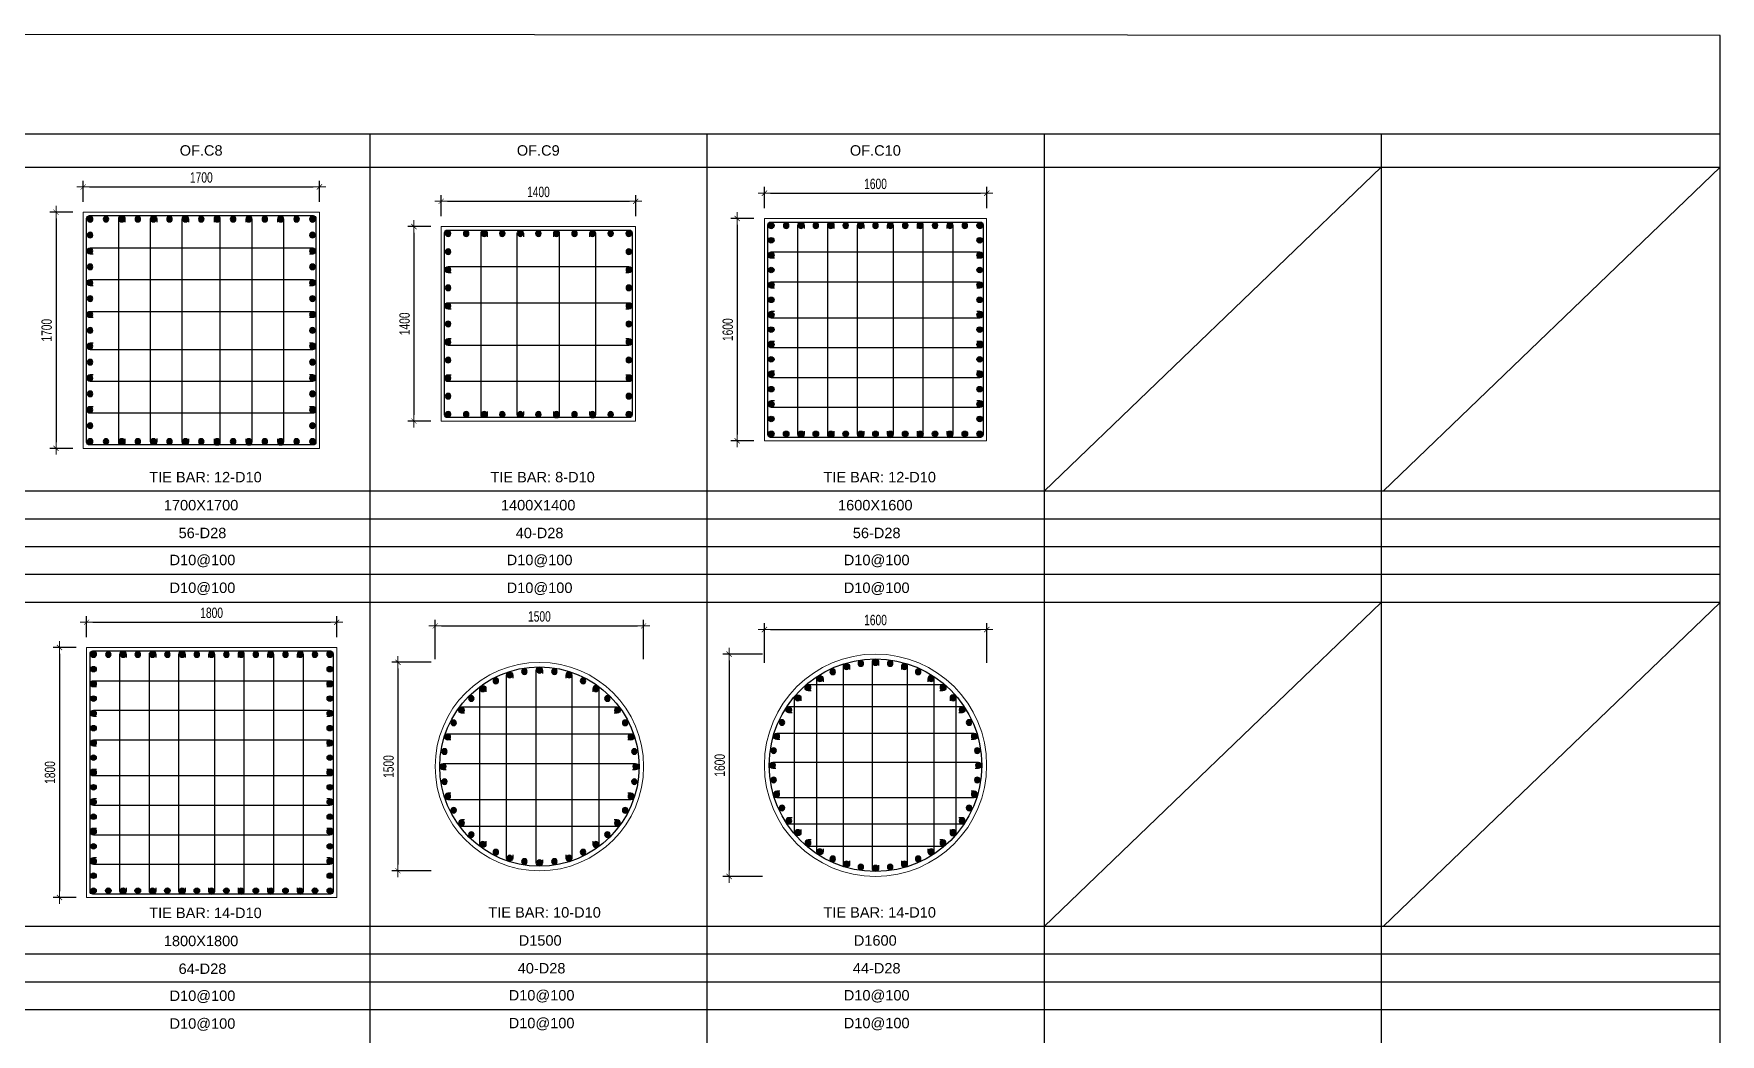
# Model space of a CAD drawing. Header units: millimetres. Extents: x 61878 to 380960, y -19809 to 191918.
# Drawn here: x 339664 to 351801, y 77413 to 84614 of the extents above; entities that cross this region are included whole.
import ezdxf
from ezdxf.enums import TextEntityAlignment as Align

# ---------------------------------------------------------------- set-up
doc = ezdxf.new("R2010")
doc.units = ezdxf.units.MM
doc.linetypes.add('CENTER2', pattern=[1.125, 0.75, -0.125, 0.125, -0.125])
doc.layers.get('Defpoints').update_dxf_attribs({"color": 151, "lineweight": 9})
for name, color, linetype in [('2', 2, 'Continuous'), ('A-ANNO-LEAD', 4, 'Continuous'), ('CEN', 1, 'CENTER2'), ('STL', 3, 'Continuous'), ('TIT1', 3, 'Continuous')]:
    doc.layers.add(name, color=color, linetype=linetype)
doc.layers.add('NDC_S_CONTINUOUS', color=3, linetype='Continuous', lineweight=20)
doc.layers.add('NDC_S_DIM', color=1, linetype='Continuous', lineweight=15)
doc.styles.add('NDC_ARIAL', font='arial.ttf', dxfattribs={"width": 0.85})
doc.styles.add('NDC_DIM', font='', dxfattribs={"width": 0.75})
doc.styles.get('NDC_DIM').set_extended_font_data('Dotum')
doc.dimstyles.new('NDC_dim_30', dxfattribs={"dimscale": 30, "dimtxt": 2.5, "dimasz": 1.5, "dimexe": 1.5, "dimexo": 2.5, "dimgap": 1, "dimtad": 1, "dimdec": 0, "dimzin": 0, "dimdsep": 46, "dimtxsty": 'NDC_DIM', "dimblk": 'DIMMARK', "dimcen": 0.09, "dimdle": 1.2, "dimclrd": 1, "dimclre": 1, "dimclrt": 3, "dimadec": 0, "dimazin": 0, "dimtfac": 1, "dimtdec": 0, "dimtix": 1, "dimtofl": 0, "dimtmove": 0, "dimatfit": 3, "dimfxl": 8, "dimfxlon": 1, "dimtolj": 1, "dimtzin": 0, "dimarcsym": 0})

# ---------------------------------------------------------------- blocks, each defined once
blk = doc.blocks.new('DIMMARK')
at = {"layer": 'NDC_S_DIM', "color": 1}
blk.add_line((-1.5, 0), (1, 0), dxfattribs=at)
at = {"layer": 'NDC_S_DIM', "color": 2, "const_width": 0.1}
blk.add_lwpolyline([(-0.42, -0.42), (0.42, 0.42)], dxfattribs=at)
blk = doc.blocks.new('*D2056')
at = {"layer": 'Defpoints', "color": 0, "ltscale": 40, "transparency": 16777216}
for p in [(341844, 80378), (340044, 80197), (341844, 80197)]:
    blk.add_point(p, dxfattribs=at)
at = {"layer": 'NDC_S_DIM', "color": 1, "lineweight": -2, "ltscale": 40, "transparency": 16777216}
for p, q in [((340044, 80272), (340044, 80423)), ((340089, 80378), (341799, 80378)), ((341844, 80272), (341844, 80423))]:
    blk.add_line(p, q, dxfattribs=at)
at = {"layer": 'NDC_S_DIM', "color": 1, "lineweight": -2, "ltscale": 40, "transparency": 16777216, "xscale": 45, "yscale": 45, "zscale": 45, "rotation": 180}
blk.add_blockref('DIMMARK', (340044, 80378), dxfattribs=at)
at = {"layer": 'NDC_S_DIM', "color": 1, "lineweight": -2, "ltscale": 40, "transparency": 16777216, "xscale": 45, "yscale": 45, "zscale": 45}
blk.add_blockref('DIMMARK', (341844, 80378), dxfattribs=at)
at = {"layer": 'NDC_S_DIM', "color": 3, "ltscale": 40, "transparency": 16777216, "insert": (340944, 80446), "char_height": 75, "attachment_point": 5, "style": 'NDC_DIM'}
blk.add_mtext('\\A1;1800', dxfattribs=at)
blk = doc.blocks.new('*D2057')
at = {"layer": 'Defpoints', "color": 0, "ltscale": 40, "transparency": 16777216}
for p in [(340044, 80197), (339849, 78397), (340044, 78397)]:
    blk.add_point(p, dxfattribs=at)
at = {"layer": 'NDC_S_DIM', "color": 1, "lineweight": -2, "ltscale": 40, "transparency": 16777216}
for p, q in [((339969, 80197), (339804, 80197)), ((339849, 80152), (339849, 78442)), ((339969, 78397), (339804, 78397))]:
    blk.add_line(p, q, dxfattribs=at)
at = {"layer": 'NDC_S_DIM', "color": 1, "lineweight": -2, "ltscale": 40, "transparency": 16777216, "xscale": 45, "yscale": 45, "zscale": 45}
for p, rotation in [((339849, 80197), 90), ((339849, 78397), 270)]:
    blk.add_blockref('DIMMARK', p, dxfattribs=dict(at, rotation=rotation))
at = {"layer": 'NDC_S_DIM', "color": 3, "ltscale": 40, "transparency": 16777216, "insert": (339781, 79297), "char_height": 75, "attachment_point": 5, "rotation": 90, "style": 'NDC_DIM'}
blk.add_mtext('\\A1;1800', dxfattribs=at)
blk = doc.blocks.new('8')
at = {"layer": '2'}
blk.add_hatch(color=256, dxfattribs=at).paths.add_polyline_path([(20, 0, 0.386127), (2, 20), (-2, 20, 0.386127), (-20, 0, 1)])
blk.add_circle((0, 0), 20, dxfattribs=at)
blk = doc.blocks.new('5')
at = {"layer": 'CEN', "rotation": 180}
blk.add_blockref('8', (0, 0), dxfattribs=at)
blk = doc.blocks.new('*U1980')
at = {"layer": 'STL', "xscale": -1, "rotation": 270}
blk.add_blockref('5', (0, 0), dxfattribs=at)
blk = doc.blocks.new('*U1981')
at = {"layer": 'NDC_S_DIM', "color": 0, "linetype": 'ByBlock', "lineweight": -2, "transparency": 16777216}
for p in [(308694, 70752), (308801, 70752), (308907, 70752), (309013, 70752), (309119, 70752), (309226, 70752), (309332, 70752), (309438, 70752), (309544, 70752), (309651, 70752), (309757, 70752), (309863, 70752), (309970, 70752), (310076, 70752), (310182, 70752), (310288, 70752), (310395, 70752)]:
    blk.add_blockref('*U1980', p, dxfattribs=at)
blk = doc.blocks.new('*U2014')
at = {"layer": 'STL', "xscale": -1, "rotation": 270}
blk.add_blockref('5', (0, 0), dxfattribs=at)
blk = doc.blocks.new('*U2015')
at = {"layer": 'NDC_S_DIM', "color": 0, "linetype": 'ByBlock', "lineweight": -2, "transparency": 16777216}
for p in [(308694, 70752), (308801, 70752), (308907, 70752), (309013, 70752), (309119, 70752), (309226, 70752), (309332, 70752), (309438, 70752), (309544, 70752), (309651, 70752), (309757, 70752), (309863, 70752), (309970, 70752), (310076, 70752), (310182, 70752), (310288, 70752), (310395, 70752)]:
    blk.add_blockref('*U2014', p, dxfattribs=at)
blk = doc.blocks.new('*U2016')
at = {"layer": 'STL', "xscale": -1, "rotation": 270}
blk.add_blockref('5', (0, 0), dxfattribs=at)
blk = doc.blocks.new('*U2017')
at = {"layer": 'NDC_S_DIM', "color": 0, "linetype": 'ByBlock', "lineweight": -2, "transparency": 16777216}
for p in [(308694, 70752), (308801, 70752), (308907, 70752), (309013, 70752), (309119, 70752), (309226, 70752), (309332, 70752), (309438, 70752), (309544, 70752), (309651, 70752), (309757, 70752), (309863, 70752), (309970, 70752), (310076, 70752), (310182, 70752), (310288, 70752), (310395, 70752)]:
    blk.add_blockref('*U2016', p, dxfattribs=at)
blk = doc.blocks.new('*U1998')
at = {"layer": 'STL', "xscale": -1, "rotation": 270}
blk.add_blockref('5', (0, 0), dxfattribs=at)
blk = doc.blocks.new('*U1999')
at = {"layer": 'NDC_S_DIM', "color": 0, "linetype": 'ByBlock', "lineweight": -2, "transparency": 16777216}
for p in [(308694, 70752), (308801, 70752), (308907, 70752), (309013, 70752), (309119, 70752), (309226, 70752), (309332, 70752), (309438, 70752), (309544, 70752), (309651, 70752), (309757, 70752), (309863, 70752), (309970, 70752), (310076, 70752), (310182, 70752), (310288, 70752), (310395, 70752)]:
    blk.add_blockref('*U1998', p, dxfattribs=at)
blk = doc.blocks.new('*U1950')
at = {"layer": 'STL', "xscale": -1, "rotation": 270}
blk.add_blockref('5', (0, 0), dxfattribs=at)
blk = doc.blocks.new('*U1951')
at = {"layer": 'NDC_S_DIM', "color": 0, "linetype": 'ByBlock', "lineweight": -2, "transparency": 16777216}
for p in [(299693, 70168), (299807, 70168), (299921, 70168), (300036, 70168), (300150, 70168), (300264, 70168), (300379, 70168), (300493, 70168), (300607, 70168), (300722, 70168), (300836, 70168), (300950, 70168), (301065, 70168), (301179, 70168), (301293, 70168)]:
    blk.add_blockref('*U1950', p, dxfattribs=at)
blk = doc.blocks.new('*U2010')
at = {"layer": 'STL', "xscale": -1, "rotation": 270}
blk.add_blockref('5', (0, 0), dxfattribs=at)
blk = doc.blocks.new('*U2011')
at = {"layer": 'NDC_S_DIM', "color": 0, "linetype": 'ByBlock', "lineweight": -2, "transparency": 16777216}
for p in [(299693, 70168), (299807, 70168), (299921, 70168), (300036, 70168), (300150, 70168), (300264, 70168), (300379, 70168), (300493, 70168), (300607, 70168), (300722, 70168), (300836, 70168), (300950, 70168), (301065, 70168), (301179, 70168), (301293, 70168)]:
    blk.add_blockref('*U2010', p, dxfattribs=at)
blk = doc.blocks.new('*U2012')
at = {"layer": 'STL', "xscale": -1, "rotation": 270}
blk.add_blockref('5', (0, 0), dxfattribs=at)
blk = doc.blocks.new('*U2013')
at = {"layer": 'NDC_S_DIM', "color": 0, "linetype": 'ByBlock', "lineweight": -2, "transparency": 16777216}
for p in [(299693, 70168), (299807, 70168), (299921, 70168), (300036, 70168), (300150, 70168), (300264, 70168), (300379, 70168), (300493, 70168), (300607, 70168), (300722, 70168), (300836, 70168), (300950, 70168), (301065, 70168), (301179, 70168), (301293, 70168)]:
    blk.add_blockref('*U2012', p, dxfattribs=at)
blk = doc.blocks.new('*U1996')
at = {"layer": 'STL', "xscale": -1, "rotation": 270}
blk.add_blockref('5', (0, 0), dxfattribs=at)
blk = doc.blocks.new('*U1997')
at = {"layer": 'NDC_S_DIM', "color": 0, "linetype": 'ByBlock', "lineweight": -2, "transparency": 16777216}
for p in [(299693, 70168), (299807, 70168), (299921, 70168), (300036, 70168), (300150, 70168), (300264, 70168), (300379, 70168), (300493, 70168), (300607, 70168), (300722, 70168), (300836, 70168), (300950, 70168), (301065, 70168), (301179, 70168), (301293, 70168)]:
    blk.add_blockref('*U1996', p, dxfattribs=at)
blk = doc.blocks.new('*D2058')
at = {"layer": 'Defpoints', "color": 0, "ltscale": 40, "transparency": 16777216}
for p in [(341720, 83511), (340020, 83330), (341720, 83330)]:
    blk.add_point(p, dxfattribs=at)
at = {"layer": 'NDC_S_DIM', "color": 1, "lineweight": -2, "ltscale": 40, "transparency": 16777216}
for p, q in [((340020, 83405), (340020, 83556)), ((340065, 83511), (341675, 83511)), ((341720, 83405), (341720, 83556))]:
    blk.add_line(p, q, dxfattribs=at)
at = {"layer": 'NDC_S_DIM', "color": 1, "lineweight": -2, "ltscale": 40, "transparency": 16777216, "xscale": 45, "yscale": 45, "zscale": 45, "rotation": 180}
blk.add_blockref('DIMMARK', (340020, 83511), dxfattribs=at)
at = {"layer": 'NDC_S_DIM', "color": 1, "lineweight": -2, "ltscale": 40, "transparency": 16777216, "xscale": 45, "yscale": 45, "zscale": 45}
blk.add_blockref('DIMMARK', (341720, 83511), dxfattribs=at)
at = {"layer": 'NDC_S_DIM', "color": 3, "ltscale": 40, "transparency": 16777216, "insert": (340870, 83579), "char_height": 75, "attachment_point": 5, "style": 'NDC_DIM'}
blk.add_mtext('\\A1;1700', dxfattribs=at)
blk = doc.blocks.new('*D2059')
at = {"layer": 'Defpoints', "color": 0, "ltscale": 40, "transparency": 16777216}
for p in [(340020, 83330), (339824, 81630), (340020, 81630)]:
    blk.add_point(p, dxfattribs=at)
at = {"layer": 'NDC_S_DIM', "color": 1, "lineweight": -2, "ltscale": 40, "transparency": 16777216}
for p, q in [((339945, 83330), (339779, 83330)), ((339824, 83285), (339824, 81675)), ((339945, 81630), (339779, 81630))]:
    blk.add_line(p, q, dxfattribs=at)
at = {"layer": 'NDC_S_DIM', "color": 1, "lineweight": -2, "ltscale": 40, "transparency": 16777216, "xscale": 45, "yscale": 45, "zscale": 45}
for p, rotation in [((339824, 83330), 90), ((339824, 81630), 270)]:
    blk.add_blockref('DIMMARK', p, dxfattribs=dict(at, rotation=rotation))
at = {"layer": 'NDC_S_DIM', "color": 3, "ltscale": 40, "transparency": 16777216, "insert": (339757, 82480), "char_height": 75, "attachment_point": 5, "rotation": 90, "style": 'NDC_DIM'}
blk.add_mtext('\\A1;1700', dxfattribs=at)
blk = doc.blocks.new('*U2040')
at = {"layer": 'STL', "xscale": -1}
blk.add_blockref('5', (0, 0), dxfattribs=at)
blk = doc.blocks.new('*U2041')
at = {"layer": 'NDC_S_DIM', "color": 0, "linetype": 'ByBlock', "lineweight": -2, "transparency": 16777216}
for p, rotation in [((295826, 68465), 27.00000000000001), ((295926, 68507), 18.00000000000001), ((296032, 68532), 8.999999999999943), ((296248, 68532), 351.0000000000001), ((296354, 68507), 342.0000000000001), ((296454, 68465), 333), ((295650, 68338), 45.00000000000001), ((295733, 68408), 36), ((296547, 68408), 324), ((296629, 68338), 315), ((295580, 68255), 54), ((296700, 68255), 306), ((295523, 68163), 63), ((296757, 68163), 297), ((295456, 67957), 81), ((295481, 68062), 72), ((296798, 68062), 288), ((296823, 67957), 279), ((295448, 67848), 90), ((296832, 67848), 270), ((295456, 67740), 99.00000000000001), ((296823, 67740), 261), ((295481, 67634), 108), ((296798, 67634), 252), ((295523, 67534), 117), ((296757, 67534), 243), ((295580, 67441), 126), ((295650, 67359), 135), ((296629, 67359), 225.0000000000001), ((296700, 67441), 234), ((295733, 67288), 144), ((295826, 67232), 153), ((296454, 67232), 207), ((296547, 67288), 216), ((295926, 67190), 162.0000000000001), ((296032, 67165), 171), ((296140, 67156), 180), ((296248, 67165), 189), ((296354, 67190), 197.9999999999999)]:
    blk.add_blockref('*U2040', p, dxfattribs=dict(at, rotation=rotation))
blk.add_blockref('*U2040', (296140, 68541), dxfattribs=at)
blk = doc.blocks.new('*D2088')
at = {"layer": 'Defpoints', "color": 0, "ltscale": 40, "transparency": 16777216}
for p in [(344053, 80352), (342553, 79340), (344053, 79340)]:
    blk.add_point(p, dxfattribs=at)
at = {"layer": 'NDC_S_DIM', "color": 1, "lineweight": -2, "ltscale": 40, "transparency": 16777216}
for p, q in [((342553, 80112), (342553, 80397)), ((342598, 80352), (344008, 80352)), ((344053, 80112), (344053, 80397))]:
    blk.add_line(p, q, dxfattribs=at)
at = {"layer": 'NDC_S_DIM', "color": 1, "lineweight": -2, "ltscale": 40, "transparency": 16777216, "xscale": 45, "yscale": 45, "zscale": 45, "rotation": 180}
blk.add_blockref('DIMMARK', (342553, 80352), dxfattribs=at)
at = {"layer": 'NDC_S_DIM', "color": 1, "lineweight": -2, "ltscale": 40, "transparency": 16777216, "xscale": 45, "yscale": 45, "zscale": 45}
blk.add_blockref('DIMMARK', (344053, 80352), dxfattribs=at)
at = {"layer": 'NDC_S_DIM', "color": 3, "ltscale": 40, "transparency": 16777216, "insert": (343303, 80420), "char_height": 75, "attachment_point": 5, "style": 'NDC_DIM'}
blk.add_mtext('\\A1;1500', dxfattribs=at)
blk = doc.blocks.new('*D2089')
at = {"layer": 'Defpoints', "color": 0, "ltscale": 40, "transparency": 16777216}
for p in [(343303, 80090), (342285, 78590), (343303, 78590)]:
    blk.add_point(p, dxfattribs=at)
at = {"layer": 'NDC_S_DIM', "color": 1, "lineweight": -2, "ltscale": 40, "transparency": 16777216}
for p, q in [((342525, 80090), (342240, 80090)), ((342285, 80045), (342285, 78635)), ((342525, 78590), (342240, 78590))]:
    blk.add_line(p, q, dxfattribs=at)
at = {"layer": 'NDC_S_DIM', "color": 1, "lineweight": -2, "ltscale": 40, "transparency": 16777216, "xscale": 45, "yscale": 45, "zscale": 45}
for p, rotation in [((342285, 80090), 90), ((342285, 78590), 270)]:
    blk.add_blockref('DIMMARK', p, dxfattribs=dict(at, rotation=rotation))
at = {"layer": 'NDC_S_DIM', "color": 3, "ltscale": 40, "transparency": 16777216, "insert": (342218, 79340), "char_height": 75, "attachment_point": 5, "rotation": 90, "style": 'NDC_DIM'}
blk.add_mtext('\\A1;1500', dxfattribs=at)
blk = doc.blocks.new('*D2090')
at = {"layer": 'Defpoints', "color": 0, "ltscale": 40, "transparency": 16777216}
for p in [(343996, 83408), (342596, 83226), (343996, 83226)]:
    blk.add_point(p, dxfattribs=at)
at = {"layer": 'NDC_S_DIM', "color": 1, "lineweight": -2, "ltscale": 40, "transparency": 16777216}
for p, q in [((342596, 83301), (342596, 83453)), ((342641, 83408), (343951, 83408)), ((343996, 83301), (343996, 83453))]:
    blk.add_line(p, q, dxfattribs=at)
at = {"layer": 'NDC_S_DIM', "color": 1, "lineweight": -2, "ltscale": 40, "transparency": 16777216, "xscale": 45, "yscale": 45, "zscale": 45, "rotation": 180}
blk.add_blockref('DIMMARK', (342596, 83408), dxfattribs=at)
at = {"layer": 'NDC_S_DIM', "color": 1, "lineweight": -2, "ltscale": 40, "transparency": 16777216, "xscale": 45, "yscale": 45, "zscale": 45}
blk.add_blockref('DIMMARK', (343996, 83408), dxfattribs=at)
at = {"layer": 'NDC_S_DIM', "color": 3, "ltscale": 40, "transparency": 16777216, "insert": (343296, 83475), "char_height": 75, "attachment_point": 5, "style": 'NDC_DIM'}
blk.add_mtext('\\A1;1400', dxfattribs=at)
blk = doc.blocks.new('*D2091')
at = {"layer": 'Defpoints', "color": 0, "ltscale": 40, "transparency": 16777216}
for p in [(342596, 83226), (342400, 81826), (342596, 81826)]:
    blk.add_point(p, dxfattribs=at)
at = {"layer": 'NDC_S_DIM', "color": 1, "lineweight": -2, "ltscale": 40, "transparency": 16777216}
for p, q in [((342521, 83226), (342355, 83226)), ((342400, 83181), (342400, 81871)), ((342521, 81826), (342355, 81826))]:
    blk.add_line(p, q, dxfattribs=at)
at = {"layer": 'NDC_S_DIM', "color": 1, "lineweight": -2, "ltscale": 40, "transparency": 16777216, "xscale": 45, "yscale": 45, "zscale": 45}
for p, rotation in [((342400, 83226), 90), ((342400, 81826), 270)]:
    blk.add_blockref('DIMMARK', p, dxfattribs=dict(at, rotation=rotation))
at = {"layer": 'NDC_S_DIM', "color": 3, "ltscale": 40, "transparency": 16777216, "insert": (342333, 82526), "char_height": 75, "attachment_point": 5, "rotation": 90, "style": 'NDC_DIM'}
blk.add_mtext('\\A1;1400', dxfattribs=at)
blk = doc.blocks.new('*U2018')
at = {"layer": 'STL', "xscale": -1, "rotation": 270}
blk.add_blockref('5', (0, 0), dxfattribs=at)
blk = doc.blocks.new('*U2019')
at = {"layer": 'NDC_S_DIM', "color": 0, "linetype": 'ByBlock', "lineweight": -2, "transparency": 16777216}
for p in [(306344, 79984), (306474, 79984), (306604, 79984), (306734, 79984), (306864, 79984), (306994, 79984), (307124, 79984), (307254, 79984), (307384, 79984), (307514, 79984), (307644, 79984)]:
    blk.add_blockref('*U2018', p, dxfattribs=at)
blk = doc.blocks.new('*U2020')
at = {"layer": 'STL', "xscale": -1, "rotation": 270}
blk.add_blockref('5', (0, 0), dxfattribs=at)
blk = doc.blocks.new('*U2021')
at = {"layer": 'NDC_S_DIM', "color": 0, "linetype": 'ByBlock', "lineweight": -2, "transparency": 16777216}
for p in [(306344, 79984), (306474, 79984), (306604, 79984), (306734, 79984), (306864, 79984), (306994, 79984), (307124, 79984), (307254, 79984), (307384, 79984), (307514, 79984), (307644, 79984)]:
    blk.add_blockref('*U2020', p, dxfattribs=at)
blk = doc.blocks.new('*U2022')
at = {"layer": 'STL', "xscale": -1, "rotation": 270}
blk.add_blockref('5', (0, 0), dxfattribs=at)
blk = doc.blocks.new('*U2023')
at = {"layer": 'NDC_S_DIM', "color": 0, "linetype": 'ByBlock', "lineweight": -2, "transparency": 16777216}
for p in [(306344, 79984), (306474, 79984), (306604, 79984), (306734, 79984), (306864, 79984), (306994, 79984), (307124, 79984), (307254, 79984), (307384, 79984), (307514, 79984), (307644, 79984)]:
    blk.add_blockref('*U2022', p, dxfattribs=at)
blk = doc.blocks.new('*U2024')
at = {"layer": 'STL', "xscale": -1, "rotation": 270}
blk.add_blockref('5', (0, 0), dxfattribs=at)
blk = doc.blocks.new('*U2025')
at = {"layer": 'NDC_S_DIM', "color": 0, "linetype": 'ByBlock', "lineweight": -2, "transparency": 16777216}
for p in [(306344, 79984), (306474, 79984), (306604, 79984), (306734, 79984), (306864, 79984), (306994, 79984), (307124, 79984), (307254, 79984), (307384, 79984), (307514, 79984), (307644, 79984)]:
    blk.add_blockref('*U2024', p, dxfattribs=at)
blk = doc.blocks.new('*U2042')
at = {"layer": 'STL', "xscale": -1}
blk.add_blockref('5', (0, 0), dxfattribs=at)
blk = doc.blocks.new('*U2043')
at = {"layer": 'NDC_S_DIM', "color": 0, "linetype": 'ByBlock', "lineweight": -2, "transparency": 16777216}
for p, rotation in [((295931, 68558), 16.36363636363635), ((296034, 68581), 8.181818181818112), ((296245, 68581), 351.8181818181819), ((296348, 68558), 343.6363636363637), ((295740, 68471), 32.72727272727273), ((295832, 68521), 24.54545454545455), ((296447, 68521), 335.4545454545455), ((296540, 68471), 327.2727272727273), ((295581, 68333), 49.09090909090912), ((295655, 68408), 40.90909090909091), ((296624, 68408), 319.0909090909092), ((296699, 68333), 310.9090909090909), ((295517, 68248), 57.27272727272731), ((296762, 68248), 302.7272727272727), ((295467, 68156), 65.45454545454547), ((296813, 68156), 294.5454545454546), ((295407, 67954), 81.81818181818183), ((295430, 68057), 73.63636363636364), ((296850, 68057), 286.3636363636364), ((296872, 67954), 278.1818181818182), ((295400, 67848), 90), ((296880, 67848), 270), ((295407, 67743), 98.1818181818182), ((296872, 67743), 261.8181818181818), ((295430, 67640), 106.3636363636363), ((296850, 67640), 253.6363636363637), ((295467, 67541), 114.5454545454546), ((296813, 67541), 245.4545454545454), ((295517, 67448), 122.7272727272727), ((295581, 67364), 130.9090909090909), ((296699, 67364), 229.0909090909092), ((296762, 67448), 237.2727272727273), ((295655, 67289), 139.0909090909091), ((295740, 67226), 147.2727272727273), ((296540, 67226), 212.7272727272727), ((296624, 67289), 220.9090909090909), ((295832, 67175), 155.4545454545455), ((295931, 67138), 163.6363636363637), ((296034, 67116), 171.8181818181819), ((296140, 67108), 180), ((296245, 67116), 188.1818181818181), ((296348, 67138), 196.3636363636364), ((296447, 67175), 204.5454545454546)]:
    blk.add_blockref('*U2042', p, dxfattribs=dict(at, rotation=rotation))
blk.add_blockref('*U2042', (296140, 68588), dxfattribs=at)
blk = doc.blocks.new('*D2070')
at = {"layer": 'Defpoints', "color": 0, "ltscale": 40, "transparency": 16777216}
for p in [(346522, 80326), (344922, 79349), (346522, 79349)]:
    blk.add_point(p, dxfattribs=at)
at = {"layer": 'NDC_S_DIM', "color": 1, "lineweight": -2, "ltscale": 40, "transparency": 16777216}
for p, q in [((344922, 80086), (344922, 80371)), ((346522, 80086), (346522, 80371)), ((344967, 80326), (346477, 80326))]:
    blk.add_line(p, q, dxfattribs=at)
at = {"layer": 'NDC_S_DIM', "color": 1, "lineweight": -2, "ltscale": 40, "transparency": 16777216, "xscale": 45, "yscale": 45, "zscale": 45, "rotation": 180}
blk.add_blockref('DIMMARK', (344922, 80326), dxfattribs=at)
at = {"layer": 'NDC_S_DIM', "color": 1, "lineweight": -2, "ltscale": 40, "transparency": 16777216, "xscale": 45, "yscale": 45, "zscale": 45}
blk.add_blockref('DIMMARK', (346522, 80326), dxfattribs=at)
at = {"layer": 'NDC_S_DIM', "color": 3, "ltscale": 40, "transparency": 16777216, "insert": (345722, 80394), "char_height": 75, "attachment_point": 5, "style": 'NDC_DIM'}
blk.add_mtext('\\A1;1600', dxfattribs=at)
blk = doc.blocks.new('*D2071')
at = {"layer": 'Defpoints', "color": 0, "ltscale": 40, "transparency": 16777216}
for p in [(345722, 80149), (344668, 78549), (345722, 78549)]:
    blk.add_point(p, dxfattribs=at)
at = {"layer": 'NDC_S_DIM', "color": 1, "lineweight": -2, "ltscale": 40, "transparency": 16777216}
for p, q in [((344908, 80149), (344623, 80149)), ((344668, 80104), (344668, 78594)), ((344908, 78549), (344623, 78549))]:
    blk.add_line(p, q, dxfattribs=at)
at = {"layer": 'NDC_S_DIM', "color": 1, "lineweight": -2, "ltscale": 40, "transparency": 16777216, "xscale": 45, "yscale": 45, "zscale": 45}
for p, rotation in [((344668, 80149), 90), ((344668, 78549), 270)]:
    blk.add_blockref('DIMMARK', p, dxfattribs=dict(at, rotation=rotation))
at = {"layer": 'NDC_S_DIM', "color": 3, "ltscale": 40, "transparency": 16777216, "insert": (344601, 79349), "char_height": 75, "attachment_point": 5, "rotation": 90, "style": 'NDC_DIM'}
blk.add_mtext('\\A1;1600', dxfattribs=at)
blk = doc.blocks.new('*D2072')
at = {"layer": 'Defpoints', "color": 0, "ltscale": 40, "transparency": 16777216}
for p in [(346522, 83466), (344922, 83284), (346522, 83284)]:
    blk.add_point(p, dxfattribs=at)
at = {"layer": 'NDC_S_DIM', "color": 1, "lineweight": -2, "ltscale": 40, "transparency": 16777216}
for p, q in [((344922, 83359), (344922, 83511)), ((346522, 83359), (346522, 83511)), ((344967, 83466), (346477, 83466))]:
    blk.add_line(p, q, dxfattribs=at)
at = {"layer": 'NDC_S_DIM', "color": 1, "lineweight": -2, "ltscale": 40, "transparency": 16777216, "xscale": 45, "yscale": 45, "zscale": 45, "rotation": 180}
blk.add_blockref('DIMMARK', (344922, 83466), dxfattribs=at)
at = {"layer": 'NDC_S_DIM', "color": 1, "lineweight": -2, "ltscale": 40, "transparency": 16777216, "xscale": 45, "yscale": 45, "zscale": 45}
blk.add_blockref('DIMMARK', (346522, 83466), dxfattribs=at)
at = {"layer": 'NDC_S_DIM', "color": 3, "ltscale": 40, "transparency": 16777216, "insert": (345722, 83533), "char_height": 75, "attachment_point": 5, "style": 'NDC_DIM'}
blk.add_mtext('\\A1;1600', dxfattribs=at)
blk = doc.blocks.new('*D2073')
at = {"layer": 'Defpoints', "color": 0, "ltscale": 40, "transparency": 16777216}
for p in [(344922, 83284), (344726, 81684), (344922, 81684)]:
    blk.add_point(p, dxfattribs=at)
at = {"layer": 'NDC_S_DIM', "color": 1, "lineweight": -2, "ltscale": 40, "transparency": 16777216}
for p, q in [((344847, 83284), (344681, 83284)), ((344726, 83239), (344726, 81729)), ((344847, 81684), (344681, 81684))]:
    blk.add_line(p, q, dxfattribs=at)
at = {"layer": 'NDC_S_DIM', "color": 1, "lineweight": -2, "ltscale": 40, "transparency": 16777216, "xscale": 45, "yscale": 45, "zscale": 45}
for p, rotation in [((344726, 83284), 90), ((344726, 81684), 270)]:
    blk.add_blockref('DIMMARK', p, dxfattribs=dict(at, rotation=rotation))
at = {"layer": 'NDC_S_DIM', "color": 3, "ltscale": 40, "transparency": 16777216, "insert": (344659, 82484), "char_height": 75, "attachment_point": 5, "rotation": 90, "style": 'NDC_DIM'}
blk.add_mtext('\\A1;1600', dxfattribs=at)
blk = doc.blocks.new('*U2032')
at = {"layer": 'STL', "xscale": -1, "rotation": 270}
blk.add_blockref('5', (0, 0), dxfattribs=at)
blk = doc.blocks.new('*U2033')
at = {"layer": 'NDC_S_DIM', "color": 0, "linetype": 'ByBlock', "lineweight": -2, "transparency": 16777216}
for p in [(308770, 80184), (308877, 80184), (308984, 80184), (309091, 80184), (309199, 80184), (309306, 80184), (309413, 80184), (309520, 80184), (309627, 80184), (309734, 80184), (309842, 80184), (309949, 80184), (310056, 80184), (310163, 80184), (310270, 80184)]:
    blk.add_blockref('*U2032', p, dxfattribs=at)
blk = doc.blocks.new('*U2026')
at = {"layer": 'STL', "xscale": -1, "rotation": 270}
blk.add_blockref('5', (0, 0), dxfattribs=at)
blk = doc.blocks.new('*U2027')
at = {"layer": 'NDC_S_DIM', "color": 0, "linetype": 'ByBlock', "lineweight": -2, "transparency": 16777216}
for p in [(308770, 80184), (308877, 80184), (308984, 80184), (309091, 80184), (309199, 80184), (309306, 80184), (309413, 80184), (309520, 80184), (309627, 80184), (309734, 80184), (309842, 80184), (309949, 80184), (310056, 80184), (310163, 80184), (310270, 80184)]:
    blk.add_blockref('*U2026', p, dxfattribs=at)
blk = doc.blocks.new('*U2028')
at = {"layer": 'STL', "xscale": -1, "rotation": 270}
blk.add_blockref('5', (0, 0), dxfattribs=at)
blk = doc.blocks.new('*U2029')
at = {"layer": 'NDC_S_DIM', "color": 0, "linetype": 'ByBlock', "lineweight": -2, "transparency": 16777216}
for p in [(308770, 80184), (308877, 80184), (308984, 80184), (309091, 80184), (309199, 80184), (309306, 80184), (309413, 80184), (309520, 80184), (309627, 80184), (309734, 80184), (309842, 80184), (309949, 80184), (310056, 80184), (310163, 80184), (310270, 80184)]:
    blk.add_blockref('*U2028', p, dxfattribs=at)
blk = doc.blocks.new('*U2030')
at = {"layer": 'STL', "xscale": -1, "rotation": 270}
blk.add_blockref('5', (0, 0), dxfattribs=at)
blk = doc.blocks.new('*U2031')
at = {"layer": 'NDC_S_DIM', "color": 0, "linetype": 'ByBlock', "lineweight": -2, "transparency": 16777216}
for p in [(308770, 80184), (308877, 80184), (308984, 80184), (309091, 80184), (309199, 80184), (309306, 80184), (309413, 80184), (309520, 80184), (309627, 80184), (309734, 80184), (309842, 80184), (309949, 80184), (310056, 80184), (310163, 80184), (310270, 80184)]:
    blk.add_blockref('*U2030', p, dxfattribs=at)

msp = doc.modelspace()

# ---------------------------------------------------------------- linework, layer by layer
at = {"layer": '2', "lineweight": -2, "ltscale": 1000}
for points in [[(341694.6, 83284.7), (341694.6, 81674.7, -0.4142136), (341674.6, 81654.7), (340064.6, 81654.7, -0.4142136), (340044.6, 81674.7), (340044.6, 83284.7, -0.4142136), (340064.6, 83304.7), (341674.6, 83304.7, -0.4142136)], [(343970.7, 83181), (343970.7, 81871, -0.4142136), (343950.7, 81851), (342640.7, 81851, -0.4142136), (342620.7, 81871), (342620.7, 83181, -0.4142136), (342640.7, 83201), (343950.7, 83201, -0.4142136)], [(346496.8, 83239), (346496.8, 81729, -0.4142136), (346476.8, 81709), (344966.8, 81709, -0.4142136), (344946.8, 81729), (344946.8, 83239, -0.4142136), (344966.8, 83259), (346476.8, 83259, -0.4142136)], [(341819, 80151.6), (341819, 78441.6, -0.4142136), (341799, 78421.6), (340089, 78421.6, -0.4142136), (340069, 78441.6), (340069, 80151.6, -0.4142136), (340089, 80171.6), (341799, 80171.6, -0.4142136)]]:
    msp.add_lwpolyline(points, format="xyb", close=True, dxfattribs=at)
at = {"layer": '2'}
for points in [[(340320.5, 81699.4), (340320.5, 81677.2, -1), (340275.5, 81677.2), (340275.5, 83279.2, -1), (340320.5, 83279.2), (340320.5, 83257.1)], [(340549.1, 81700.8), (340549.1, 81678.7, -1), (340504.1, 81678.7), (340504.1, 83280.7, -1), (340549.1, 83280.7), (340549.1, 83258.6)], [(340777.8, 81699.4), (340777.8, 81677.2, -1), (340732.7, 81677.2), (340732.7, 83279.2, -1), (340777.8, 83279.2), (340777.8, 83257.1)], [(340961.4, 81699.4), (340961.4, 81677.2, 1), (341006.4, 81677.2), (341006.4, 83279.2, 1), (340961.4, 83279.2), (340961.4, 83257.1)], [(341190, 81699.4), (341190, 81677.2, 1), (341235, 81677.2), (341235, 83279.2, 1), (341190, 83279.2), (341190, 83257.1)], [(341418.7, 81699.4), (341418.7, 81677.2, 1), (341463.7, 81677.2), (341463.7, 83279.2, 1), (341418.7, 83279.2), (341418.7, 83257.1)], [(342928, 81895.7), (342928, 81873.5, -1), (342883, 81873.5), (342883, 83175.5, -1), (342928, 83175.5), (342928, 83153.4)], [(343188.1, 81895.7), (343188.1, 81873.5, -1), (343143.1, 81873.5), (343143.1, 83175.5, -1), (343188.1, 83175.5), (343188.1, 83153.4)], [(343403.2, 81895.7), (343403.2, 81873.5, 1), (343448.2, 81873.5), (343448.2, 83175.5, 1), (343403.2, 83175.5), (343403.2, 83153.4)], [(343663.3, 81895.7), (343663.3, 81873.5, 1), (343708.3, 81873.5), (343708.3, 83175.5, 1), (343663.3, 83175.5), (343663.3, 83153.4)], [(345208.4, 81753.6), (345208.4, 81731.4, -1), (345163.4, 81731.4), (345163.4, 83233.5, -1), (345208.4, 83233.5), (345208.4, 83211.3)], [(345422.7, 81753.6), (345422.7, 81731.4, -1), (345377.7, 81731.4), (345377.7, 83233.5, -1), (345422.7, 83233.5), (345422.7, 83211.3)], [(345637.1, 81753.6), (345637.1, 81731.4, -1), (345592.1, 81731.4), (345592.1, 83233.5, -1), (345637.1, 83233.5), (345637.1, 83211.3)], [(345806.4, 81753.6), (345806.4, 81731.4, 1), (345851.5, 81731.4), (345851.5, 83233.5, 1), (345806.4, 83233.5), (345806.4, 83211.3)], [(346020.8, 81753.6), (346020.8, 81731.4, 1), (346065.8, 81731.4), (346065.8, 83233.5, 1), (346020.8, 83233.5), (346020.8, 83211.3)], [(346235.1, 81753.6), (346235.1, 81731.4, 1), (346280.2, 81731.4), (346280.2, 83233.5, 1), (346235.1, 83233.5), (346235.1, 83211.3)], [(340091.5, 83028.1), (340069.3, 83028.1, -1), (340069.3, 83073.1), (341671.4, 83073.1, -1), (341671.4, 83028.1), (341649.3, 83028.1)], [(344993.7, 82998.1), (344971.5, 82998.1, -1), (344971.5, 83043.1), (346473.6, 83043.1, -1), (346473.6, 82998.1), (346451.4, 82998.1)], [(342667.6, 82892.9), (342645.4, 82892.9, -1), (342645.4, 82938), (343947.5, 82938, -1), (343947.5, 82892.9), (343925.3, 82892.9)], [(340091.5, 82799.4), (340069.3, 82799.4, -1), (340069.3, 82844.5), (341671.4, 82844.5, -1), (341671.4, 82799.4), (341649.3, 82799.4)], [(344993.7, 82783.7), (344971.5, 82783.7, -1), (344971.5, 82828.7), (346473.6, 82828.7, -1), (346473.6, 82783.7), (346451.4, 82783.7)], [(342667.6, 82632.8), (342645.4, 82632.8, -1), (342645.4, 82677.9), (343947.5, 82677.9, -1), (343947.5, 82632.8), (343925.3, 82632.8)], [(340091.5, 82570.8), (340069.3, 82570.8, -1), (340069.3, 82615.8), (341671.4, 82615.8, -1), (341671.4, 82570.8), (341649.3, 82570.8)], [(344993.7, 82614.4), (344971.5, 82614.4, 1), (344971.5, 82569.3), (346473.6, 82569.3, 1), (346473.6, 82614.4), (346451.4, 82614.4)], [(342667.6, 82417.8), (342645.4, 82417.8, 1), (342645.4, 82372.8), (343947.5, 82372.8, 1), (343947.5, 82417.8), (343925.3, 82417.8)], [(340091.5, 82387.2), (340069.3, 82387.2, 1), (340069.3, 82342.2), (341671.4, 82342.2, 1), (341671.4, 82387.2), (341649.3, 82387.2)], [(344993.7, 82400), (344971.5, 82400, 1), (344971.5, 82355), (346473.6, 82355, 1), (346473.6, 82400), (346451.4, 82400)], [(344993.7, 82185.7), (344971.5, 82185.7, 1), (344971.5, 82140.6), (346473.6, 82140.6, 1), (346473.6, 82185.7), (346451.4, 82185.7)], [(340091.5, 82158.5), (340069.3, 82158.5, 1), (340069.3, 82113.5), (341671.4, 82113.5, 1), (341671.4, 82158.5), (341649.3, 82158.5)], [(342667.6, 82157.7), (342645.4, 82157.7, 1), (342645.4, 82112.7), (343947.5, 82112.7, 1), (343947.5, 82157.7), (343925.3, 82157.7)], [(340091.5, 81929.9), (340069.3, 81929.9, 1), (340069.3, 81884.9), (341671.4, 81884.9, 1), (341671.4, 81929.9), (341649.3, 81929.9)], [(344993.7, 81971.3), (344971.5, 81971.3, 1), (344971.5, 81926.3), (346473.6, 81926.3, 1), (346473.6, 81971.3), (346451.4, 81971.3)], [(340328.8, 78466.3), (340328.8, 78444.1, -1), (340283.8, 78444.1), (340283.8, 80146.1, -1), (340328.8, 80146.1), (340328.8, 80124)], [(340541.4, 78466.3), (340541.4, 78444.1, -1), (340496.3, 78444.1), (340496.3, 80146.1, -1), (340541.4, 80146.1), (340541.4, 80124)], [(340753.9, 78466.3), (340753.9, 78444.1, -1), (340708.9, 78444.1), (340708.9, 80146.1, -1), (340753.9, 80146.1), (340753.9, 80124)], [(340921.5, 78466.3), (340921.5, 78444.1, 1), (340966.5, 78444.1), (340966.5, 80146.1, 1), (340921.5, 80146.1), (340921.5, 80124)], [(341134, 78466.3), (341134, 78444.1, 1), (341179, 78444.1), (341179, 80146.1, 1), (341134, 80146.1), (341134, 80124)], [(341346.6, 78466.3), (341346.6, 78444.1, 1), (341391.6, 78444.1), (341391.6, 80146.1, 1), (341346.6, 80146.1), (341346.6, 80124)], [(341559.1, 78466.3), (341559.1, 78444.1, 1), (341604.1, 78444.1), (341604.1, 80146.1, 1), (341559.1, 80146.1), (341559.1, 80124)], [(345744.3, 78631.4), (345744.3, 78609.3, -1), (345699.3, 78609.3), (345699.3, 80089.3, -1), (345744.3, 80089.3), (345744.3, 80067.1)], [(343111.5, 78703.5), (343111.5, 78681.4, -1), (343066.5, 78681.4), (343066.5, 79998, -1), (343111.5, 79998), (343111.5, 79975.9)], [(343325.4, 78669.7), (343325.4, 78647.5, -1), (343280.4, 78647.5), (343280.4, 80031.9, -1), (343325.4, 80031.9), (343325.4, 80009.8)], [(343494.3, 78703.5), (343494.3, 78681.4, 1), (343539.3, 78681.4), (343539.3, 79998, 1), (343494.3, 79998), (343494.3, 79975.9)], [(345344.2, 78748.9), (345344.2, 78726.8, -1), (345299.2, 78726.8), (345299.2, 79971.8, -1), (345344.2, 79971.8), (345344.2, 79949.7)], [(345535.8, 78661.4), (345535.8, 78639.3, -1), (345490.8, 78639.3), (345490.8, 80059.3, -1), (345535.8, 80059.3), (345535.8, 80037.2)], [(345907.7, 78661.4), (345907.7, 78639.3, 1), (345952.8, 78639.3), (345952.8, 80059.3, 1), (345907.7, 80059.3), (345907.7, 80037.2)], [(346099.3, 78748.9), (346099.3, 78726.8, 1), (346144.4, 78726.8), (346144.4, 79971.8, 1), (346099.3, 79971.8), (346099.3, 79949.7)], [(340115.9, 79912.5), (340093.7, 79912.5, -1), (340093.7, 79957.5), (341795.8, 79957.5, -1), (341795.8, 79912.5), (341773.6, 79912.5)], [(342918.5, 78801.9), (342918.5, 78779.7, -1), (342873.5, 78779.7), (342873.5, 79899.7, -1), (342918.5, 79899.7), (342918.5, 79877.6)], [(343687.2, 78801.9), (343687.2, 78779.7, 1), (343732.2, 78779.7), (343732.2, 79899.7, 1), (343687.2, 79899.7), (343687.2, 79877.6)], [(345259.3, 79886), (345237.2, 79886, -1), (345237.2, 79931.1), (346206.4, 79931.1, -1), (346206.4, 79886), (346184.2, 79886)], [(340115.9, 79700), (340093.7, 79700, -1), (340093.7, 79745), (341795.8, 79745, -1), (341795.8, 79700), (341773.6, 79700)], [(342765, 79724.1), (342742.9, 79724.1, -1), (342742.9, 79769.1), (343862.9, 79769.1, -1), (343862.9, 79724.1), (343840.7, 79724.1)], [(345121.4, 79726.9), (345099.2, 79726.9, -1), (345099.2, 79771.9), (346344.3, 79771.9, -1), (346344.3, 79726.9), (346322.2, 79726.9)], [(345185, 78886.8), (345185, 78864.7, -1), (345140, 78864.7), (345140, 79833.9, -1), (345185, 79833.9), (345185, 79811.7)], [(346258.5, 78886.8), (346258.5, 78864.7, 1), (346303.5, 78864.7), (346303.5, 79833.9, 1), (346258.5, 79833.9), (346258.5, 79811.7)], [(340115.9, 79487.4), (340093.7, 79487.4, -1), (340093.7, 79532.4), (341795.8, 79532.4, -1), (341795.8, 79487.4), (341773.6, 79487.4)], [(342666.7, 79531.1), (342644.6, 79531.1, -1), (342644.6, 79576.1), (343961.2, 79576.1, -1), (343961.2, 79531.1), (343939, 79531.1)], [(345033.9, 79535.3), (345011.7, 79535.3, -1), (345011.7, 79580.3), (346431.8, 79580.3, -1), (346431.8, 79535.3), (346409.7, 79535.3)], [(340115.9, 79319.9), (340093.7, 79319.9, 1), (340093.7, 79274.9), (341795.8, 79274.9, 1), (341795.8, 79319.9), (341773.6, 79319.9)], [(342632.8, 79317.2), (342610.7, 79317.2, -1), (342610.7, 79362.2), (343995.1, 79362.2, -1), (343995.1, 79317.2), (343972.9, 79317.2)], [(345003.9, 79326.8), (344981.8, 79326.8, -1), (344981.8, 79371.8), (346461.8, 79371.8, -1), (346461.8, 79326.8), (346439.6, 79326.8)], [(342666.7, 79148.3), (342644.6, 79148.3, 1), (342644.6, 79103.3), (343961.2, 79103.3, 1), (343961.2, 79148.3), (343939, 79148.3)], [(345033.9, 79163.3), (345011.7, 79163.3, 1), (345011.7, 79118.3), (346431.8, 79118.3, 1), (346431.8, 79163.3), (346409.7, 79163.3)], [(340115.9, 79107.3), (340093.7, 79107.3, 1), (340093.7, 79062.3), (341795.8, 79062.3, 1), (341795.8, 79107.3), (341773.6, 79107.3)], [(342765, 78955.4), (342742.9, 78955.4, 1), (342742.9, 78910.3), (343862.9, 78910.3, 1), (343862.9, 78955.4), (343840.7, 78955.4)], [(345121.4, 78971.7), (345099.2, 78971.7, 1), (345099.2, 78926.7), (346344.3, 78926.7, 1), (346344.3, 78971.7), (346322.2, 78971.7)], [(340115.9, 78894.8), (340093.7, 78894.8, 1), (340093.7, 78849.7), (341795.8, 78849.7, 1), (341795.8, 78894.8), (341773.6, 78894.8)], [(345259.3, 78812.5), (345237.2, 78812.5, 1), (345237.2, 78767.5), (346206.4, 78767.5, 1), (346206.4, 78812.5), (346184.2, 78812.5)], [(340115.9, 78682.2), (340093.7, 78682.2, 1), (340093.7, 78637.2), (341795.8, 78637.2, 1), (341795.8, 78682.2), (341773.6, 78682.2)]]:
    msp.add_lwpolyline(points, format="xyb", dxfattribs=at)
at = {"layer": '2', "lineweight": -2, "ltscale": 1000}
for centre, radius in [((345721.8, 79349.3), 765), ((343302.9, 79339.7), 717.2)]:
    msp.add_circle(centre, radius, dxfattribs=at)
at = {"layer": 'A-ANNO-LEAD'}
msp.add_lwpolyline([(330466.4, 67994), (351801.4, 67980.8), (351801.4, 84600.8), (330466.4, 84614)], close=True, dxfattribs=at)
at = {"layer": 'NDC_S_CONTINUOUS', "ltscale": 70}
for points in [[(341719.6, 83329.7), (341719.6, 81629.7), (340019.6, 81629.7), (340019.6, 83329.7), (341719.6, 83329.7)], [(346521.8, 83284), (346521.8, 81684), (344921.8, 81684), (344921.8, 83284), (346521.8, 83284)], [(343995.7, 83226), (343995.7, 81826), (342595.7, 81826), (342595.7, 83226), (343995.7, 83226)], [(341844, 80196.6), (341844, 78396.6), (340044, 78396.6), (340044, 80196.6), (341844, 80196.6)]]:
    msp.add_lwpolyline(points, dxfattribs=at)
for centre, radius in [((345721.8, 79349.3), 800), ((343302.9, 79339.7), 750)]:
    msp.add_circle(centre, radius, dxfattribs=at)
at = {"layer": 'TIT1', "color": 2}
msp.add_line((330466.4, 83894), (351801.4, 83894), dxfattribs=at)
at = {"layer": 'TIT1'}
for p, q in [((342082.6, 83894), (342082.6, 67994)), ((344508.7, 83894), (344508.7, 67994)), ((346934.8, 83894), (346934.8, 67994)), ((349360.9, 83894), (349360.9, 67994)), ((330466.4, 83654), (351801.4, 83654)), ((351801.4, 80521.3), (330466.4, 80521.3))]:
    msp.add_line(p, q, dxfattribs=at)
at = {"layer": 'TIT1', "color": 8}
for p, q in [((351801.4, 81321.3), (331094.3, 81321.3)), ((351801.4, 81121.3), (331094.3, 81121.3)), ((351801.4, 80921.3), (331094.3, 80921.3)), ((351801.4, 80721.3), (331094.3, 80721.3)), ((351801.4, 78188.6), (331094.3, 78188.6)), ((351801.4, 77988.6), (331094.3, 77988.6)), ((351801.4, 77788.6), (331094.3, 77788.6)), ((351801.4, 77588.6), (331523.5, 77588.6))]:
    msp.add_line(p, q, dxfattribs=at)
for points in [[(349360.9, 83654), (346934.8, 81321.3)], [(351801.4, 83654), (349375.3, 81321.3)], [(349360.9, 80521.3), (346934.8, 78188.6)], [(351801.4, 80521.3), (349375.3, 78188.6)]]:
    msp.add_lwpolyline(points, dxfattribs=at)

# ---------------------------------------------------------------- block references
at = {"layer": 'NDC_S_DIM'}
for name, p in [('*U1951', (40376.6, 13111.6)), ('*U2019', (36301.7, 3191.3)), ('*U2033', (36201.7, 3049.2)), ('*U2021', (36301.7, 1890.8)), ('*U2011', (40376.6, 11511.1)), ('*U1981', (31399.5, 9394.6)), ('*U2043', (49582, 11500.9)), ('*U2041', (47163.1, 11491.4))]:
    msp.add_blockref(name, p, dxfattribs=at)
at = {"layer": 'NDC_S_DIM', "rotation": 90}
for name, p in [('*U2013', (410237, -218014)), ('*U1997', (411837.4, -218014)), ('*U2023', (422629.7, -224468.7)), ('*U2025', (423930.2, -224468.7))]:
    msp.add_blockref(name, p, dxfattribs=at)
at = {"layer": 'NDC_S_DIM', "xscale": -1}
for name, p, rotation in [('*U2029', (264787.3, -227035.4), 270), ('*U2031', (266287.7, -227035.4), 270), ('*U2027', (36201.7, 161918.7), 180), ('*U2017', (269342.2, -230247.1), 270), ('*U1999', (271042.7, -230247.1), 270), ('*U2015', (31399.5, 149198.7), 180)]:
    msp.add_blockref(name, p, dxfattribs=dict(at, rotation=rotation))

# ---------------------------------------------------------------- texts
at = {"layer": 'TIT1', "color": 2, "style": 'NDC_ARIAL'}
for s, p in [('OF.C8', (340868.6, 83774)), ('OF.C9', (343294.7, 83774)), ('OF.C10', (345720.8, 83774))]:
    msp.add_text(s, height=75, dxfattribs=at).set_placement(p, align=Align.MIDDLE)
at = {"layer": 'TIT1', "style": 'NDC_ARIAL'}
for s, p in [('TIE BAR: 12-D10', (340899.9, 81423)), ('TIE BAR: 8-D10', (343325.9, 81423)), ('TIE BAR: 12-D10', (345752, 81423)), ('1700X1700', (340868, 81221.1)), ('1400X1400', (343294.1, 81221.1)), ('1600X1600', (345720.2, 81221.1)), ('56-D28', (340878.1, 81021.1)), ('40-D28', (343304.2, 81021.1)), ('56-D28', (345730.3, 81021.1)), ('D10@100', (340878.1, 80821.1)), ('D10@100', (343304.2, 80821.1)), ('D10@100', (345730.3, 80821.1)), ('D10@100', (340878.1, 80621.1)), ('D10@100', (343304.2, 80621.1)), ('D10@100', (345730.3, 80621.1)), ('TIE BAR: 14-D10', (340899.8, 78286.8)), ('TIE BAR: 10-D10', (343340.3, 78290.3)), ('TIE BAR: 14-D10', (345752, 78290.3)), ('D1500', (343308.5, 78088.4)), ('D1600', (345720.2, 78088.4)), ('40-D28', (343318.6, 77888.4)), ('44-D28', (345730.3, 77888.4)), ('64-D28', (340878.1, 77884.9)), ('D10@100', (340878.1, 77684.9)), ('D10@100', (343318.6, 77688.4)), ('D10@100', (345730.3, 77688.4)), ('D10@100', (340878.1, 77484.9)), ('D10@100', (343318.6, 77488.4)), ('D10@100', (345730.3, 77488.4))]:
    msp.add_text(s, height=75, dxfattribs=at).set_placement(p, align=Align.MIDDLE)
at = {"layer": 'TIT1', "color": 6, "style": 'NDC_ARIAL'}
msp.add_text('1800X1800', height=75, dxfattribs=at).set_placement((340868, 78084.9), align=Align.MIDDLE)

# ---------------------------------------------------------------- dimensions: what is measured, and where the dimension line sits
at = {"layer": 'NDC_S_DIM', "ltscale": 40}
for base, p1, p2, picture, middle in [((341719.6, 83511.3), (340019.6, 83329.7), (341719.6, 83329.7), '*D2058', (340869.6, 83578.9)), ((343995.7, 83407.6), (342595.7, 83226), (343995.7, 83226), '*D2090', (343295.7, 83475.2)), ((346521.8, 83465.5), (344921.8, 83284), (346521.8, 83284), '*D2072', (345721.8, 83533.1)), ((341844, 80378.2), (340044, 80196.6), (341844, 80196.6), '*D2056', (340944, 80445.8)), ((344052.9, 80352.4), (342552.9, 79339.7), (344052.9, 79339.7), '*D2088', (343302.9, 80420)), ((346521.8, 80326.2), (344921.8, 79349.3), (346521.8, 79349.3), '*D2070', (345721.8, 80393.7))]:
    dim = msp.add_linear_dim(base=base, p1=p1, p2=p2, dimstyle='NDC_dim_30', dxfattribs=at)
    dim.commit()
    dim.dimension.update_dxf_attribs({"geometry": picture, "text_midpoint": middle})
for base, p1, p2, picture, middle in [((339824.2, 81629.7), (340019.6, 83329.7), (340019.6, 81629.7), '*D2059', (339756.7, 82479.7)), ((342400.3, 81826), (342595.7, 83226), (342595.7, 81826), '*D2091', (342332.8, 82526)), ((344726.4, 81684), (344921.8, 83284), (344921.8, 81684), '*D2073', (344658.9, 82484)), ((339848.6, 78396.6), (340044, 80196.6), (340044, 78396.6), '*D2057', (339781.1, 79296.6)), ((342285.5, 78589.7), (343302.9, 80089.7), (343302.9, 78589.7), '*D2089', (342217.9, 79339.7)), ((344668.3, 78549.3), (345721.8, 80149.3), (345721.8, 78549.3), '*D2071', (344600.7, 79349.3))]:
    dim = msp.add_linear_dim(base=base, p1=p1, p2=p2, angle=90, dimstyle='NDC_dim_30', dxfattribs=at)
    dim.commit()
    dim.dimension.update_dxf_attribs({"geometry": picture, "text_midpoint": middle})

doc.saveas('drawing.dxf')
